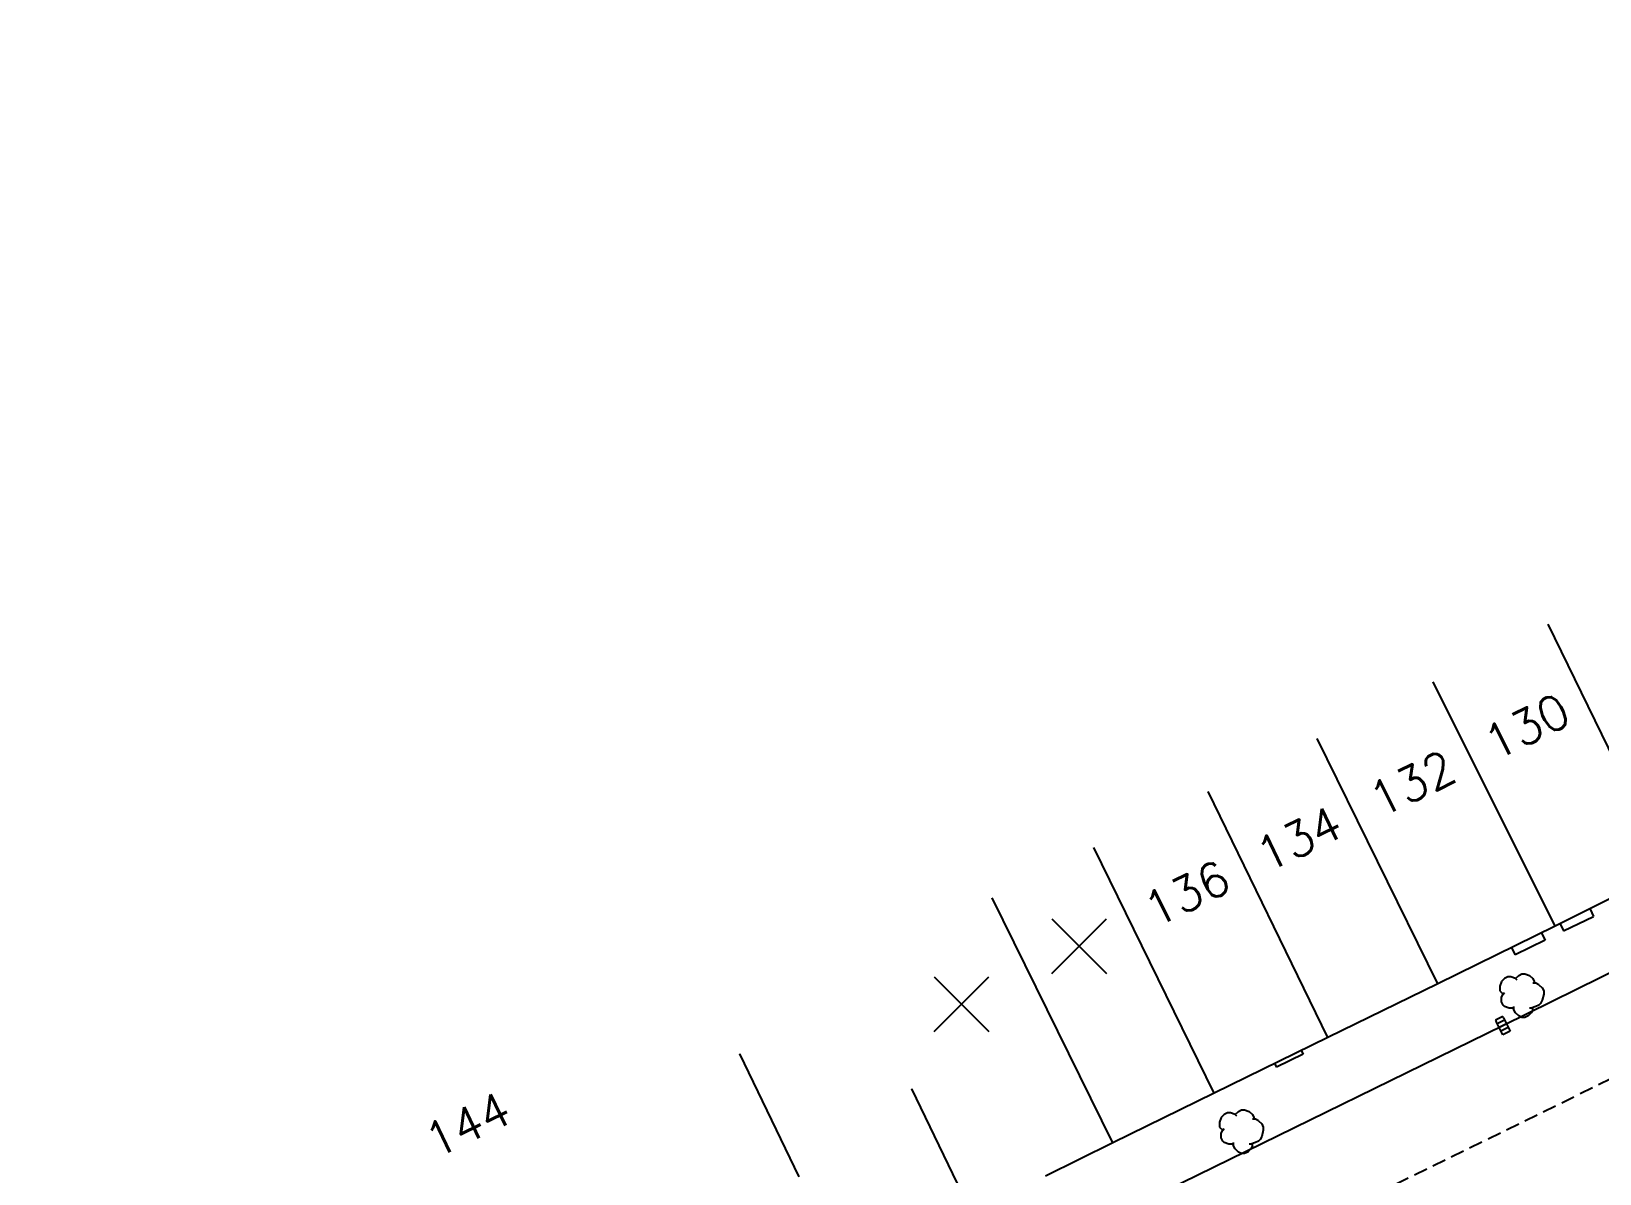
# Model space of a CAD drawing. Header units: millimetres. Extents: x 135999 to 137000, y 128000 to 129000.
# Drawn here: x 136190.9 to 136248.3, y 128799.9 to 128841.7 of the extents above; entities that cross this region are included whole.
import ezdxf
from ezdxf.enums import TextEntityAlignment as Align

# ---------------------------------------------------------------- set-up
doc = ezdxf.new("R2010")
doc.units = ezdxf.units.MM
doc.linetypes.add('DASHED', pattern=[0.75, 0.5, -0.25])
doc.layers.get('0').update_dxf_attribs({"linetype": 'CONTINUOUS'})
for name, color, linetype in [('W0001', 6, 'DASHED'), ('W0008', 7, 'CONTINUOUS'), ('W0100', 7, 'CONTINUOUS'), ('W0105', 7, 'CONTINUOUS'), ('W0300', 7, 'CONTINUOUS'), ('W0400', 7, 'CONTINUOUS'), ('W0991', 7, 'CONTINUOUS'), ('W1102', 7, 'CONTINUOUS')]:
    doc.layers.add(name, color=color, linetype=linetype)
doc.styles.get("Standard").update_dxf_attribs({"font": 'romans.shx', "width": 0.85})

# ---------------------------------------------------------------- blocks, each defined once
blk = doc.blocks.new('T400')
for p, q in [((-0.15, 0.3), (0.15, 0.3)), ((-0.15, -0.25), (-0.15, 0.3)), ((-0.15, 0.15), (0.15, 0.15)), ((-0.15, 0), (0.15, 0)), ((0.15, 0.3), (0.15, -0.25)), ((-0.15, -0.15), (0.15, -0.15)), ((-0.15, -0.25), (-0.15, -0.3)), ((-0.15, -0.3), (0.15, -0.3)), ((0.15, -0.3), (0.15, -0.25))]:
    blk.add_line(p, q)
blk = doc.blocks.new('t991o')
at = {"color": 0, "linetype": 'Continuous'}
for p, q in [((-1, 1), (1, -1)), ((-1, -1), (1, 1))]:
    blk.add_line(p, q, dxfattribs=at)
blk = doc.blocks.new('T300')
for p, q in [((-0.686, 0.629), (-0.8, 0.514)), ((-0.571, 0.686), (-0.686, 0.629)), ((-0.457, 0.686), (-0.571, 0.686)), ((-0.286, 0.629), (-0.457, 0.686)), ((-0.286, 0.629), (-0.171, 0.743)), ((-0.229, 0.571), (-0.286, 0.629)), ((-0.171, 0.743), (-0.057, 0.8)), ((-0.057, 0.8), (0.057, 0.8)), ((0.057, 0.8), (0.229, 0.743)), ((0.229, 0.743), (0.343, 0.629)), ((0.343, 0.629), (0.4, 0.514)), ((-0.8, 0.514), (-0.857, 0.343)), ((-0.857, 0.343), (-0.857, 0.171)), ((-0.857, 0.171), (-0.743, 0.057)), ((-0.8, -0.057), (-0.743, 0.057)), ((-0.743, 0.057), (-0.686, 0.114)), ((0.457, 0.457), (0.343, 0.457)), ((0.4, 0.514), (0.4, 0.457)), ((0.571, 0.4), (0.457, 0.457)), ((0.571, 0.4), (0.686, 0.286)), ((0.686, 0.286), (0.743, 0.171)), ((0.743, 0.057), (0.686, -0.171)), ((0.743, 0.171), (0.743, 0.057)), ((-0.8, -0.171), (-0.8, -0.057)), ((-0.8, -0.229), (-0.8, -0.171)), ((-0.743, -0.343), (-0.8, -0.229)), ((-0.686, -0.4), (-0.743, -0.343)), ((-0.514, -0.457), (-0.686, -0.4)), ((-0.4, -0.457), (-0.514, -0.457)), ((-0.4, -0.457), (-0.343, -0.457)), ((-0.343, -0.457), (-0.343, -0.4)), ((-0.343, -0.514), (-0.343, -0.457)), ((-0.286, -0.629), (-0.343, -0.514)), ((0.286, -0.457), (0.229, -0.457)), ((0.457, -0.4), (0.286, -0.457)), ((0.343, -0.514), (0.286, -0.629)), ((0.343, -0.514), (0.343, -0.457)), ((0.571, -0.343), (0.457, -0.4)), ((0.629, -0.286), (0.571, -0.343)), ((0.686, -0.171), (0.629, -0.286)), ((-0.171, -0.743), (-0.286, -0.629)), ((-0.057, -0.8), (-0.171, -0.743)), ((0.057, -0.8), (-0.057, -0.8)), ((0.171, -0.743), (0.057, -0.8)), ((0.229, -0.686), (0.171, -0.743)), ((0.286, -0.629), (0.229, -0.686))]:
    blk.add_line(p, q)

msp = doc.modelspace()

# ---------------------------------------------------------------- linework, layer by layer
at = {"layer": 'W0001'}
msp.add_lwpolyline([(136000, 128584.107), (136009.406, 128595.152), (136022.774, 128610.824), (136041.53, 128632.878), (136059.85, 128654.346), (136076.81, 128674.176), (136094.364, 128694.815), (136123.932, 128729.484), (136134.516, 128741.83), (136142.57, 128753.845), (136153.439, 128757.198), (136158.678, 128758.998), (136173.73, 128766.358), (136214.573, 128786.657), (136266.834, 128812.284), (136292.126, 128824.748), (136310.908, 128833.918), (136326.68, 128841.701)], dxfattribs=at)
at = {"layer": 'W0008'}
msp.add_lwpolyline([(136291.603, 128831.345), (136291.752, 128830.502), (136291.635, 128829.507), (136291.477, 128829.069), (136290.594, 128827.98), (136289.75, 128827.414), (136274.763, 128820.042), (136250.104, 128807.967), (136244.74, 128805.323), (136222.428, 128794.394), (136215.548, 128791.028), (136204.137, 128785.4), (136185.383, 128776.023), (136174.918, 128770.817), (136157.04, 128762.037), (136144.949, 128759.57), (136143.064, 128759.36), (136140.591, 128759.206), (136137.935, 128759.159), (136134.505, 128759.271), (136131.724, 128759.306), (136126.87, 128758.83)], dxfattribs=at)
at = {"layer": 'W0100'}
for points in [[(136250.78, 128811.023), (136246.663, 128808.963), (136242.367, 128806.852), (136238.335, 128804.893), (136234.184, 128802.858), (136230.479, 128801.034), (136228.009, 128799.823)], [(136219.005, 128799.794), (136216.829, 128804.296), (136216.829, 128804.296), (136216.829, 128804.296), (136216.829, 128804.296), (136216.829, 128804.296), (136216.829, 128804.296), (136216.829, 128804.296), (136216.829, 128804.296), (136216.829, 128804.296), (136216.829, 128804.296), (136216.829, 128804.296), (136216.829, 128804.296), (136216.829, 128804.296), (136216.829, 128804.296), (136216.829, 128804.296), (136216.829, 128804.296), (136216.829, 128804.296), (136216.829, 128804.296), (136216.829, 128804.296), (136216.829, 128804.296), (136216.829, 128804.296), (136216.829, 128804.296), (136216.829, 128804.296), (136216.829, 128804.296), (136216.829, 128804.296), (136216.829, 128804.296), (136216.829, 128804.296), (136216.829, 128804.296), (136216.829, 128804.296), (136216.829, 128804.296), (136216.829, 128804.296), (136216.829, 128804.296), (136216.829, 128804.296), (136216.829, 128804.296), (136216.829, 128804.296), (136216.829, 128804.296), (136216.829, 128804.296), (136216.829, 128804.296), (136216.829, 128804.296), (136216.829, 128804.296), (136216.829, 128804.296), (136216.829, 128804.296), (136216.829, 128804.296), (136216.829, 128804.296), (136216.829, 128804.296), (136216.829, 128804.296), (136216.829, 128804.296), (136216.829, 128804.296), (136216.829, 128804.296), (136216.829, 128804.296), (136216.829, 128804.296), (136216.829, 128804.296), (136216.829, 128804.296), (136216.829, 128804.296), (136216.829, 128804.296), (136216.829, 128804.296), (136216.829, 128804.296), (136216.829, 128804.296), (136216.829, 128804.296), (136216.829, 128804.296), (136216.829, 128804.296), (136216.829, 128804.296), (136216.829, 128804.296), (136216.829, 128804.296), (136216.829, 128804.296), (136216.829, 128804.296), (136216.829, 128804.296), (136216.829, 128804.296), (136216.829, 128804.296), (136216.829, 128804.296), (136216.829, 128804.296), (136216.829, 128804.296), (136216.829, 128804.296), (136216.829, 128804.296), (136216.829, 128804.296), (136216.829, 128804.296), (136216.829, 128804.296), (136216.829, 128804.296), (136216.829, 128804.296), (136216.829, 128804.296), (136216.829, 128804.296), (136216.829, 128804.296), (136216.829, 128804.296), (136216.829, 128804.296), (136216.829, 128804.296), (136216.829, 128804.296), (136216.829, 128804.296), (136216.829, 128804.296), (136216.829, 128804.296), (136216.829, 128804.296), (136216.829, 128804.296), (136216.829, 128804.296), (136216.829, 128804.296), (136216.829, 128804.296), (136216.829, 128804.296), (136216.829, 128804.296), (136216.829, 128804.296), (136216.829, 128804.296), (136216.829, 128804.296), (136216.829, 128804.296), (136216.829, 128804.296), (136216.829, 128804.296), (136216.829, 128804.296), (136216.829, 128804.296), (136216.829, 128804.296), (136216.829, 128804.296), (136216.829, 128804.296), (136216.829, 128804.296), (136216.829, 128804.296), (136216.829, 128804.296), (136216.829, 128804.296), (136216.829, 128804.296), (136216.829, 128804.296), (136216.829, 128804.296)], [(136225.295, 128798.51), (136223.118, 128803.011), (136223.118, 128803.011), (136223.118, 128803.011), (136223.118, 128803.011), (136223.118, 128803.011), (136223.118, 128803.011), (136223.118, 128803.011), (136223.118, 128803.011), (136223.118, 128803.011), (136223.118, 128803.011), (136223.118, 128803.011), (136223.118, 128803.011), (136223.118, 128803.011), (136223.118, 128803.011), (136223.118, 128803.011), (136223.118, 128803.011), (136223.118, 128803.011), (136223.118, 128803.011), (136223.118, 128803.011), (136223.118, 128803.011), (136223.118, 128803.011), (136223.118, 128803.011), (136223.118, 128803.011), (136223.118, 128803.011), (136223.118, 128803.011), (136223.118, 128803.011), (136223.118, 128803.011), (136223.118, 128803.011), (136223.118, 128803.011), (136223.118, 128803.011), (136223.118, 128803.011), (136223.118, 128803.011), (136223.118, 128803.011), (136223.118, 128803.011), (136223.118, 128803.011), (136223.118, 128803.011), (136223.118, 128803.011), (136223.118, 128803.011), (136223.118, 128803.011), (136223.118, 128803.011), (136223.118, 128803.011), (136223.118, 128803.011), (136223.118, 128803.011), (136223.118, 128803.011), (136223.118, 128803.011), (136223.118, 128803.011), (136223.118, 128803.011), (136223.118, 128803.011), (136223.118, 128803.011), (136223.118, 128803.011), (136223.118, 128803.011), (136223.118, 128803.011), (136223.118, 128803.011), (136223.118, 128803.011), (136223.118, 128803.011), (136223.118, 128803.011), (136223.118, 128803.011), (136223.118, 128803.011), (136223.118, 128803.011), (136223.118, 128803.011), (136223.118, 128803.011), (136223.118, 128803.011), (136223.118, 128803.011), (136223.118, 128803.011), (136223.118, 128803.011), (136223.118, 128803.011), (136223.118, 128803.011), (136223.118, 128803.011), (136223.118, 128803.011), (136223.118, 128803.011), (136223.118, 128803.011), (136223.118, 128803.011), (136223.118, 128803.011), (136223.118, 128803.011), (136223.118, 128803.011), (136223.118, 128803.011), (136223.118, 128803.011), (136223.118, 128803.011), (136223.118, 128803.011), (136223.118, 128803.011), (136223.118, 128803.011), (136223.118, 128803.011), (136223.118, 128803.011), (136223.118, 128803.011), (136223.118, 128803.011), (136223.118, 128803.011), (136223.118, 128803.011), (136223.118, 128803.011), (136223.118, 128803.011), (136223.118, 128803.011), (136223.118, 128803.011), (136223.118, 128803.011), (136223.118, 128803.011), (136223.118, 128803.011), (136223.118, 128803.011), (136223.118, 128803.011), (136223.118, 128803.011), (136223.118, 128803.011), (136223.118, 128803.011), (136223.118, 128803.011), (136223.118, 128803.011), (136223.118, 128803.011), (136223.118, 128803.011), (136223.118, 128803.011)]]:
    msp.add_lwpolyline(points, dxfattribs=at)
at = {"layer": 'W0105'}
for p, q in [((136247.932, 128809.587), (136248.064, 128809.318)), ((136246.839, 128809.049), (136246.967, 128808.789)), ((136246.967, 128808.789), (136248.064, 128809.318)), ((136246.289, 128808.449), (136245.188, 128807.913)), ((136246.158, 128808.715), (136246.289, 128808.449)), ((136245.059, 128808.175), (136245.188, 128807.913)), ((136237.438, 128804.277), (136236.457, 128803.802)), ((136237.368, 128804.419), (136237.438, 128804.277)), ((136236.39, 128803.939), (136236.457, 128803.802))]:
    msp.add_line(p, q, dxfattribs=at)
at = {"layer": 'W1102'}
for p, q in [((136250.78, 128811.023), (136246.401, 128820.013)), ((136246.663, 128808.963), (136242.189, 128817.907)), ((136242.367, 128806.852), (136237.956, 128815.826)), ((136238.335, 128804.893), (136233.965, 128813.887)), ((136234.184, 128802.858), (136229.783, 128811.838)), ((136230.479, 128801.034), (136226.062, 128810.006))]:
    msp.add_line(p, q, dxfattribs=at)

# ---------------------------------------------------------------- block references
at = {"layer": 'W0300'}
for p in [(136245.494, 128806.423), (136235.238, 128801.446)]:
    msp.add_blockref('T300', p, dxfattribs=at)
at = {"layer": 'W0400', "rotation": 206.2426506757847}
msp.add_blockref('T400', (136244.74, 128805.323), dxfattribs=at)
at = {"layer": 'W0991'}
for p in [(136229.244, 128808.229), (136224.943, 128806.116)]:
    msp.add_blockref('t991o', p, dxfattribs=at)

# ---------------------------------------------------------------- texts
for s, rotation, p in [('130', 26.57615, (136245.617, 128816.268)), ('132', 26.18172, (136241.424, 128814.188)), ('134', 25.90717, (136237.28, 128812.163)), ('136', 26.11782, (136233.182, 128810.163)), ('144', 25.79083, (136206.87, 128801.705))]:
    msp.add_text(s, height=1.25, rotation=rotation, dxfattribs=at).set_placement(p, align=Align.MIDDLE)

doc.saveas('drawing.dxf')
